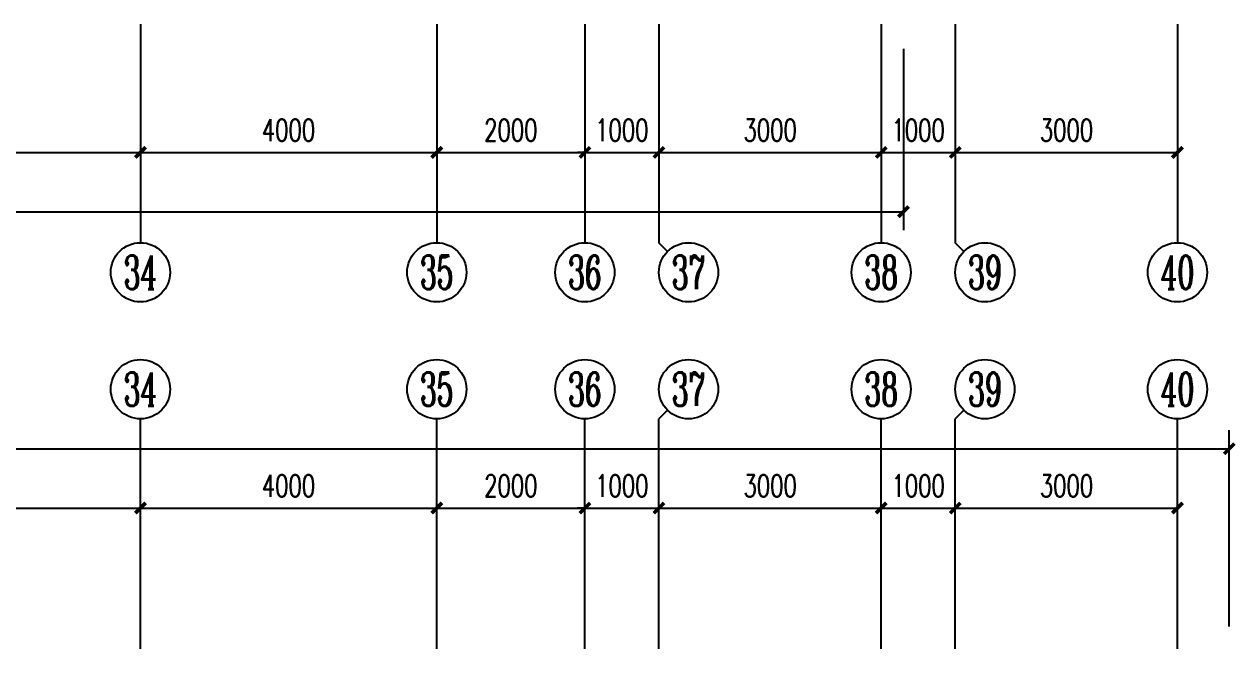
# Model space of a CAD drawing. Extents: x 190999 to 918899, y -200814 to 215286.
# Drawn here: x 626215 to 642572, y 110386 to 118816 of the extents above; entities that cross this region are included whole.
import ezdxf
from ezdxf.enums import TextEntityAlignment as Align

# ---------------------------------------------------------------- set-up
doc = ezdxf.new("R2010")
doc.units = 0
doc.header["$LTSCALE"] = 1000
doc.header["$MEASUREMENT"] = 0
doc.layers.get('Defpoints').update_dxf_attribs({"color": 1})
doc.layers.add('AXIS', color=3, linetype='Continuous')
doc.layers.add('AXIS_TEXT', color=7, linetype='Continuous')
doc.styles.add('_TCH_AXIS', font='COMPLEX', dxfattribs={"bigfont": 'GBCBIG'})
doc.styles.add('COMPLEX', font='COMPLEX')
doc.styles.add('DIM_FONT', font='SIMPLEX', dxfattribs={"width": 0.7, "bigfont": 'GBCBIG'})
doc.dimstyles.new('DIMN', dxfattribs={"dimtxt": 300, "dimasz": 100, "dimexe": 250, "dimexo": 300, "dimgap": 150, "dimtad": 1, "dimdec": 0, "dimzin": 0, "dimdsep": 46, "dimtxsty": 'DIM_FONT', "dimblk": 'ARCHTICK', "dimcen": 0.09, "dimclrt": 7, "dimazin": 2, "dimtfac": 1, "dimtdec": 0, "dimtix": 1, "dimtmove": 2, "dimatfit": 3, "dimfxl": 0, "dimtolj": 1, "dimtzin": 0, "dimarcsym": 0})

# ---------------------------------------------------------------- blocks, each defined once
blk = doc.blocks.new('_ArchTick')
at = {"const_width": 0.5}
blk.add_lwpolyline([(-0.7, -0.7), (0.7, 0.7)], dxfattribs=at)
blk = doc.blocks.new('*D235')
at = {"layer": 'AXIS', "color": 0, "lineweight": -2}
for p, q in [((638785, 110686), (638785, 112536)), ((641785, 110686), (641785, 112536)), ((638785, 112286), (641785, 112286))]:
    blk.add_line(p, q, dxfattribs=at)
at = {"layer": 'Defpoints', "color": 0}
for p in [(641785, 112286), (638785, 110386), (641785, 110386)]:
    blk.add_point(p, dxfattribs=at)
at = {"layer": 'AXIS', "color": 0, "lineweight": -2, "xscale": 100, "yscale": 100, "zscale": 100, "rotation": 180}
blk.add_blockref('_ArchTick', (638785, 112286), dxfattribs=at)
at = {"layer": 'AXIS', "color": 0, "lineweight": -2, "xscale": 100, "yscale": 100, "zscale": 100}
blk.add_blockref('_ArchTick', (641785, 112286), dxfattribs=at)
at = {"layer": 'AXIS', "color": 7, "insert": (640285, 112586), "char_height": 300, "attachment_point": 5, "style": 'DIM_FONT'}
blk.add_mtext('\\A1;3000', dxfattribs=at)
blk = doc.blocks.new('*D236')
at = {"layer": 'AXIS', "color": 0, "lineweight": -2}
for p, q in [((637785, 110686), (637785, 112536)), ((638785, 110686), (638785, 112536)), ((637785, 112286), (638785, 112286))]:
    blk.add_line(p, q, dxfattribs=at)
at = {"layer": 'Defpoints', "color": 0}
for p in [(638785, 112286), (637785, 110386), (638785, 110386)]:
    blk.add_point(p, dxfattribs=at)
at = {"layer": 'AXIS', "color": 0, "lineweight": -2, "xscale": 100, "yscale": 100, "zscale": 100, "rotation": 180}
blk.add_blockref('_ArchTick', (637785, 112286), dxfattribs=at)
at = {"layer": 'AXIS', "color": 0, "lineweight": -2, "xscale": 100, "yscale": 100, "zscale": 100}
blk.add_blockref('_ArchTick', (638785, 112286), dxfattribs=at)
at = {"layer": 'AXIS', "color": 7, "insert": (638285, 112586), "char_height": 300, "attachment_point": 5, "style": 'DIM_FONT'}
blk.add_mtext('\\A1;1000', dxfattribs=at)
blk = doc.blocks.new('*D237')
at = {"layer": 'AXIS', "color": 0, "lineweight": -2}
for p, q in [((634784, 110686), (634784, 112536)), ((637785, 110686), (637785, 112536)), ((634784, 112286), (637785, 112286))]:
    blk.add_line(p, q, dxfattribs=at)
at = {"layer": 'Defpoints', "color": 0}
for p in [(637785, 112286), (634784, 110386), (637785, 110386)]:
    blk.add_point(p, dxfattribs=at)
at = {"layer": 'AXIS', "color": 0, "lineweight": -2, "xscale": 100, "yscale": 100, "zscale": 100, "rotation": 180}
blk.add_blockref('_ArchTick', (634784, 112286), dxfattribs=at)
at = {"layer": 'AXIS', "color": 0, "lineweight": -2, "xscale": 100, "yscale": 100, "zscale": 100}
blk.add_blockref('_ArchTick', (637785, 112286), dxfattribs=at)
at = {"layer": 'AXIS', "color": 7, "insert": (636284, 112586), "char_height": 300, "attachment_point": 5, "style": 'DIM_FONT'}
blk.add_mtext('\\A1;3000', dxfattribs=at)
blk = doc.blocks.new('*D238')
at = {"layer": 'AXIS', "color": 0, "lineweight": -2}
for p, q in [((633785, 110686), (633785, 112536)), ((634784, 110686), (634784, 112536)), ((633785, 112286), (633685, 112286)), ((633785, 112286), (634784, 112286)), ((634784, 112286), (634884, 112286))]:
    blk.add_line(p, q, dxfattribs=at)
at = {"layer": 'Defpoints', "color": 0}
for p in [(634784, 112286), (633785, 110386), (634784, 110386)]:
    blk.add_point(p, dxfattribs=at)
at = {"layer": 'AXIS', "color": 0, "lineweight": -2, "xscale": 100, "yscale": 100, "zscale": 100}
blk.add_blockref('_ArchTick', (633785, 112286), dxfattribs=at)
at = {"layer": 'AXIS', "color": 0, "lineweight": -2, "xscale": 100, "yscale": 100, "zscale": 100, "rotation": 180}
blk.add_blockref('_ArchTick', (634784, 112286), dxfattribs=at)
at = {"layer": 'AXIS', "color": 7, "insert": (634284, 112586), "char_height": 300, "attachment_point": 5, "style": 'DIM_FONT'}
blk.add_mtext('\\A1;1000', dxfattribs=at)
blk = doc.blocks.new('*D239')
at = {"layer": 'AXIS', "color": 0, "lineweight": -2}
for p, q in [((631785, 110686), (631785, 112536)), ((633785, 110686), (633785, 112536)), ((631785, 112286), (633785, 112286))]:
    blk.add_line(p, q, dxfattribs=at)
at = {"layer": 'Defpoints', "color": 0}
for p in [(633785, 112286), (631785, 110386), (633785, 110386)]:
    blk.add_point(p, dxfattribs=at)
at = {"layer": 'AXIS', "color": 0, "lineweight": -2, "xscale": 100, "yscale": 100, "zscale": 100, "rotation": 180}
blk.add_blockref('_ArchTick', (631785, 112286), dxfattribs=at)
at = {"layer": 'AXIS', "color": 0, "lineweight": -2, "xscale": 100, "yscale": 100, "zscale": 100}
blk.add_blockref('_ArchTick', (633785, 112286), dxfattribs=at)
at = {"layer": 'AXIS', "color": 7, "insert": (632785, 112586), "char_height": 300, "attachment_point": 5, "style": 'DIM_FONT'}
blk.add_mtext('\\A1;2000', dxfattribs=at)
blk = doc.blocks.new('*D240')
at = {"layer": 'AXIS', "color": 0, "lineweight": -2}
for p, q in [((627785, 110686), (627785, 112536)), ((631785, 110686), (631785, 112536)), ((627785, 112286), (631785, 112286))]:
    blk.add_line(p, q, dxfattribs=at)
at = {"layer": 'Defpoints', "color": 0}
for p in [(631785, 112286), (627785, 110386), (631785, 110386)]:
    blk.add_point(p, dxfattribs=at)
at = {"layer": 'AXIS', "color": 0, "lineweight": -2, "xscale": 100, "yscale": 100, "zscale": 100, "rotation": 180}
blk.add_blockref('_ArchTick', (627785, 112286), dxfattribs=at)
at = {"layer": 'AXIS', "color": 0, "lineweight": -2, "xscale": 100, "yscale": 100, "zscale": 100}
blk.add_blockref('_ArchTick', (631785, 112286), dxfattribs=at)
at = {"layer": 'AXIS', "color": 7, "insert": (629785, 112586), "char_height": 300, "attachment_point": 5, "style": 'DIM_FONT'}
blk.add_mtext('\\A1;4000', dxfattribs=at)
blk = doc.blocks.new('*D241')
at = {"layer": 'AXIS', "color": 0, "lineweight": -2}
for p, q in [((619785, 110686), (619785, 112536)), ((627785, 110686), (627785, 112536)), ((619785, 112286), (627785, 112286))]:
    blk.add_line(p, q, dxfattribs=at)
at = {"layer": 'Defpoints', "color": 0}
for p in [(627785, 112286), (619785, 110386), (627785, 110386)]:
    blk.add_point(p, dxfattribs=at)
at = {"layer": 'AXIS', "color": 0, "lineweight": -2, "xscale": 100, "yscale": 100, "zscale": 100, "rotation": 180}
blk.add_blockref('_ArchTick', (619785, 112286), dxfattribs=at)
at = {"layer": 'AXIS', "color": 0, "lineweight": -2, "xscale": 100, "yscale": 100, "zscale": 100}
blk.add_blockref('_ArchTick', (627785, 112286), dxfattribs=at)
at = {"layer": 'AXIS', "color": 7, "insert": (623785, 112586), "char_height": 300, "attachment_point": 5, "style": 'DIM_FONT'}
blk.add_mtext('\\A1;8000', dxfattribs=at)
blk = doc.blocks.new('*D250')
at = {"layer": 'AXIS', "color": 0, "lineweight": -2}
for p, q in [((565235, 110686), (565235, 113336)), ((642484, 110686), (642484, 113336)), ((565235, 113086), (642484, 113086))]:
    blk.add_line(p, q, dxfattribs=at)
at = {"layer": 'Defpoints', "color": 0}
for p in [(642484, 113086), (565235, 110386), (642484, 110386)]:
    blk.add_point(p, dxfattribs=at)
at = {"layer": 'AXIS', "color": 0, "lineweight": -2, "xscale": 100, "yscale": 100, "zscale": 100, "rotation": 180}
blk.add_blockref('_ArchTick', (565235, 113086), dxfattribs=at)
at = {"layer": 'AXIS', "color": 0, "lineweight": -2, "xscale": 100, "yscale": 100, "zscale": 100}
blk.add_blockref('_ArchTick', (642484, 113086), dxfattribs=at)
at = {"layer": 'AXIS', "color": 7, "insert": (603859, 113386), "char_height": 300, "attachment_point": 5, "style": 'DIM_FONT'}
blk.add_mtext('\\A1;77250', dxfattribs=at)
blk = doc.blocks.new('*D303')
at = {"layer": 'AXIS', "color": 0, "lineweight": -2}
for p, q in [((638785, 118486), (638785, 116836)), ((641785, 118486), (641785, 116836)), ((638785, 117086), (641785, 117086))]:
    blk.add_line(p, q, dxfattribs=at)
at = {"layer": 'Defpoints', "color": 0}
for p in [(638785, 118786), (641785, 118786), (641785, 117086)]:
    blk.add_point(p, dxfattribs=at)
at = {"layer": 'AXIS', "color": 0, "lineweight": -2, "xscale": 100, "yscale": 100, "zscale": 100, "rotation": 180}
blk.add_blockref('_ArchTick', (638785, 117086), dxfattribs=at)
at = {"layer": 'AXIS', "color": 0, "lineweight": -2, "xscale": 100, "yscale": 100, "zscale": 100}
blk.add_blockref('_ArchTick', (641785, 117086), dxfattribs=at)
at = {"layer": 'AXIS', "color": 7, "insert": (640285, 117386), "char_height": 300, "attachment_point": 5, "style": 'DIM_FONT'}
blk.add_mtext('\\A1;3000', dxfattribs=at)
blk = doc.blocks.new('*D304')
at = {"layer": 'AXIS', "color": 0, "lineweight": -2}
for p, q in [((637785, 118486), (637785, 116836)), ((638785, 118486), (638785, 116836)), ((637785, 117086), (638785, 117086))]:
    blk.add_line(p, q, dxfattribs=at)
at = {"layer": 'Defpoints', "color": 0}
for p in [(637785, 118786), (638785, 118786), (638785, 117086)]:
    blk.add_point(p, dxfattribs=at)
at = {"layer": 'AXIS', "color": 0, "lineweight": -2, "xscale": 100, "yscale": 100, "zscale": 100, "rotation": 180}
blk.add_blockref('_ArchTick', (637785, 117086), dxfattribs=at)
at = {"layer": 'AXIS', "color": 0, "lineweight": -2, "xscale": 100, "yscale": 100, "zscale": 100}
blk.add_blockref('_ArchTick', (638785, 117086), dxfattribs=at)
at = {"layer": 'AXIS', "color": 7, "insert": (638285, 117386), "char_height": 300, "attachment_point": 5, "style": 'DIM_FONT'}
blk.add_mtext('\\A1;1000', dxfattribs=at)
blk = doc.blocks.new('*D305')
at = {"layer": 'AXIS', "color": 0, "lineweight": -2}
for p, q in [((634784, 118486), (634784, 116836)), ((637785, 118486), (637785, 116836)), ((634784, 117086), (637785, 117086))]:
    blk.add_line(p, q, dxfattribs=at)
at = {"layer": 'Defpoints', "color": 0}
for p in [(634784, 118786), (637785, 118786), (637785, 117086)]:
    blk.add_point(p, dxfattribs=at)
at = {"layer": 'AXIS', "color": 0, "lineweight": -2, "xscale": 100, "yscale": 100, "zscale": 100, "rotation": 180}
blk.add_blockref('_ArchTick', (634784, 117086), dxfattribs=at)
at = {"layer": 'AXIS', "color": 0, "lineweight": -2, "xscale": 100, "yscale": 100, "zscale": 100}
blk.add_blockref('_ArchTick', (637785, 117086), dxfattribs=at)
at = {"layer": 'AXIS', "color": 7, "insert": (636284, 117386), "char_height": 300, "attachment_point": 5, "style": 'DIM_FONT'}
blk.add_mtext('\\A1;3000', dxfattribs=at)
blk = doc.blocks.new('*D306')
at = {"layer": 'AXIS', "color": 0, "lineweight": -2}
for p, q in [((633785, 118486), (633785, 116836)), ((634784, 118486), (634784, 116836)), ((633785, 117086), (633685, 117086)), ((633785, 117086), (634784, 117086)), ((634784, 117086), (634884, 117086))]:
    blk.add_line(p, q, dxfattribs=at)
at = {"layer": 'Defpoints', "color": 0}
for p in [(633785, 118786), (634784, 118786), (634784, 117086)]:
    blk.add_point(p, dxfattribs=at)
at = {"layer": 'AXIS', "color": 0, "lineweight": -2, "xscale": 100, "yscale": 100, "zscale": 100}
blk.add_blockref('_ArchTick', (633785, 117086), dxfattribs=at)
at = {"layer": 'AXIS', "color": 0, "lineweight": -2, "xscale": 100, "yscale": 100, "zscale": 100, "rotation": 180}
blk.add_blockref('_ArchTick', (634784, 117086), dxfattribs=at)
at = {"layer": 'AXIS', "color": 7, "insert": (634284, 117386), "char_height": 300, "attachment_point": 5, "style": 'DIM_FONT'}
blk.add_mtext('\\A1;1000', dxfattribs=at)
blk = doc.blocks.new('*D307')
at = {"layer": 'AXIS', "color": 0, "lineweight": -2}
for p, q in [((631785, 118486), (631785, 116836)), ((633785, 118486), (633785, 116836)), ((631785, 117086), (633785, 117086))]:
    blk.add_line(p, q, dxfattribs=at)
at = {"layer": 'Defpoints', "color": 0}
for p in [(631785, 118786), (633785, 118786), (633785, 117086)]:
    blk.add_point(p, dxfattribs=at)
at = {"layer": 'AXIS', "color": 0, "lineweight": -2, "xscale": 100, "yscale": 100, "zscale": 100, "rotation": 180}
blk.add_blockref('_ArchTick', (631785, 117086), dxfattribs=at)
at = {"layer": 'AXIS', "color": 0, "lineweight": -2, "xscale": 100, "yscale": 100, "zscale": 100}
blk.add_blockref('_ArchTick', (633785, 117086), dxfattribs=at)
at = {"layer": 'AXIS', "color": 7, "insert": (632785, 117386), "char_height": 300, "attachment_point": 5, "style": 'DIM_FONT'}
blk.add_mtext('\\A1;2000', dxfattribs=at)
blk = doc.blocks.new('*D308')
at = {"layer": 'AXIS', "color": 0, "lineweight": -2}
for p, q in [((627785, 118486), (627785, 116836)), ((631785, 118486), (631785, 116836)), ((627785, 117086), (631785, 117086))]:
    blk.add_line(p, q, dxfattribs=at)
at = {"layer": 'Defpoints', "color": 0}
for p in [(627785, 118786), (631785, 118786), (631785, 117086)]:
    blk.add_point(p, dxfattribs=at)
at = {"layer": 'AXIS', "color": 0, "lineweight": -2, "xscale": 100, "yscale": 100, "zscale": 100, "rotation": 180}
blk.add_blockref('_ArchTick', (627785, 117086), dxfattribs=at)
at = {"layer": 'AXIS', "color": 0, "lineweight": -2, "xscale": 100, "yscale": 100, "zscale": 100}
blk.add_blockref('_ArchTick', (631785, 117086), dxfattribs=at)
at = {"layer": 'AXIS', "color": 7, "insert": (629785, 117386), "char_height": 300, "attachment_point": 5, "style": 'DIM_FONT'}
blk.add_mtext('\\A1;4000', dxfattribs=at)
blk = doc.blocks.new('*D309')
at = {"layer": 'AXIS', "color": 0, "lineweight": -2}
for p, q in [((619785, 118486), (619785, 116836)), ((627785, 118486), (627785, 116836)), ((619785, 117086), (627785, 117086))]:
    blk.add_line(p, q, dxfattribs=at)
at = {"layer": 'Defpoints', "color": 0}
for p in [(619785, 118786), (627785, 118786), (627785, 117086)]:
    blk.add_point(p, dxfattribs=at)
at = {"layer": 'AXIS', "color": 0, "lineweight": -2, "xscale": 100, "yscale": 100, "zscale": 100, "rotation": 180}
blk.add_blockref('_ArchTick', (619785, 117086), dxfattribs=at)
at = {"layer": 'AXIS', "color": 0, "lineweight": -2, "xscale": 100, "yscale": 100, "zscale": 100}
blk.add_blockref('_ArchTick', (627785, 117086), dxfattribs=at)
at = {"layer": 'AXIS', "color": 7, "insert": (623785, 117386), "char_height": 300, "attachment_point": 5, "style": 'DIM_FONT'}
blk.add_mtext('\\A1;8000', dxfattribs=at)
blk = doc.blocks.new('*D318')
at = {"layer": 'AXIS', "color": 0, "lineweight": -2}
for p, q in [((564785, 118486), (564785, 116036)), ((638085, 118486), (638085, 116036)), ((564785, 116286), (638085, 116286))]:
    blk.add_line(p, q, dxfattribs=at)
at = {"layer": 'Defpoints', "color": 0}
for p in [(564785, 118786), (638085, 118786), (638085, 116286)]:
    blk.add_point(p, dxfattribs=at)
at = {"layer": 'AXIS', "color": 0, "lineweight": -2, "xscale": 100, "yscale": 100, "zscale": 100, "rotation": 180}
blk.add_blockref('_ArchTick', (564785, 116286), dxfattribs=at)
at = {"layer": 'AXIS', "color": 0, "lineweight": -2, "xscale": 100, "yscale": 100, "zscale": 100}
blk.add_blockref('_ArchTick', (638085, 116286), dxfattribs=at)
at = {"layer": 'AXIS', "color": 7, "insert": (601435, 116586), "char_height": 300, "attachment_point": 5, "style": 'DIM_FONT'}
blk.add_mtext('\\A1;73300', dxfattribs=at)
blk = doc.blocks.new('_AXISO')
blk.add_circle((0, 0), 0.5)
at = {"layer": 'AXIS_TEXT', "style": 'COMPLEX', "width": 1.041667}
blk.add_attdef('A', text='', height=0.56, dxfattribs=at).set_placement((-0.25, -0.28), (0.25, -0.28), align=Align.FIT)

msp = doc.modelspace()

# ---------------------------------------------------------------- linework, layer by layer
at = {"layer": 'AXIS'}
for p, q in [((627784.6, 118816.5), (627784.6, 115867.4)), ((631784.6, 118816.5), (631784.6, 115867.4)), ((633784.6, 118816.5), (633784.6, 115867.4)), ((634784.1, 118816.5), (634784.1, 115867.4)), ((637784.6, 118816.5), (637784.6, 115867.4)), ((638785, 118816.5), (638785, 115867.4)), ((641784.6, 118816.5), (641784.6, 115867.4)), ((634901.3, 115750.2), (634784.1, 115867.4)), ((638902.2, 115750.2), (638785, 115867.4)), ((634901.3, 113607.3), (634784.1, 113490.2)), ((638902.2, 113607.3), (638785, 113490.2)), ((627784.6, 110386.5), (627784.6, 113490.2)), ((631784.6, 110386.5), (631784.6, 113490.2)), ((633784.6, 110386.5), (633784.6, 113490.2)), ((634784.1, 110386.5), (634784.1, 113490.2)), ((637784.6, 110386.5), (637784.6, 113490.2)), ((638785, 110386.5), (638785, 113490.2)), ((641784.6, 110386.5), (641784.6, 113490.2))]:
    msp.add_line(p, q, dxfattribs=at)

# ---------------------------------------------------------------- block references
ref = msp.add_blockref('_AXISO', (627784.6, 115467.4), dxfattribs=dict(at, xscale=800, yscale=800, zscale=800))
ref.add_attrib('A', '34', dxfattribs={"layer": 'AXIS_TEXT', "height": 452.55, "style": '_TCH_AXIS', "width": 0.6}).set_placement((627558.3, 115241.1), (628010.9, 115241.1), align=Align.FIT)
ref = msp.add_blockref('_AXISO', (631784.6, 115467.4), dxfattribs=dict(at, xscale=800, yscale=800, zscale=800))
ref.add_attrib('A', '35', dxfattribs={"layer": 'AXIS_TEXT', "height": 452.55, "style": '_TCH_AXIS', "width": 0.636364}).set_placement((631558.3, 115241.1), (632010.9, 115241.1), align=Align.FIT)
ref = msp.add_blockref('_AXISO', (633784.6, 115467.4), dxfattribs=dict(at, xscale=800, yscale=800, zscale=800))
ref.add_attrib('A', '36', dxfattribs={"layer": 'AXIS_TEXT', "height": 452.55, "style": '_TCH_AXIS', "width": 0.636364}).set_placement((633558.3, 115241.1), (634010.9, 115241.1), align=Align.FIT)
ref = msp.add_blockref('_AXISO', (635184.1, 115467.4), dxfattribs=dict(at, xscale=800, yscale=800, zscale=800))
ref.add_attrib('A', '37', dxfattribs={"layer": 'AXIS_TEXT', "height": 452.55, "style": '_TCH_AXIS', "width": 0.636364}).set_placement((634957.9, 115241.1), (635410.4, 115241.1), align=Align.FIT)
ref = msp.add_blockref('_AXISO', (637784.6, 115467.4), dxfattribs=dict(at, xscale=800, yscale=800, zscale=800))
ref.add_attrib('A', '38', dxfattribs={"layer": 'AXIS_TEXT', "height": 452.55, "style": '_TCH_AXIS', "width": 0.636364}).set_placement((637558.3, 115241.1), (638010.9, 115241.1), align=Align.FIT)
ref = msp.add_blockref('_AXISO', (639185, 115467.4), dxfattribs=dict(at, xscale=800, yscale=800, zscale=800))
ref.add_attrib('A', '39', dxfattribs={"layer": 'AXIS_TEXT', "height": 452.55, "style": '_TCH_AXIS', "width": 0.636364}).set_placement((638958.7, 115241.1), (639411.3, 115241.1), align=Align.FIT)
ref = msp.add_blockref('_AXISO', (641784.6, 115467.4), dxfattribs=dict(at, xscale=800, yscale=800, zscale=800))
ref.add_attrib('A', '40', dxfattribs={"layer": 'AXIS_TEXT', "height": 452.55, "style": '_TCH_AXIS', "width": 0.6}).set_placement((641558.3, 115241.1), (642010.9, 115241.1), align=Align.FIT)
ref = msp.add_blockref('_AXISO', (627784.6, 113890.2), dxfattribs=dict(at, xscale=800, yscale=800, zscale=800))
ref.add_attrib('A', '34', dxfattribs={"layer": 'AXIS_TEXT', "height": 452.55, "style": '_TCH_AXIS', "width": 0.6}).set_placement((627558.3, 113663.9), (628010.9, 113663.9), align=Align.FIT)
ref = msp.add_blockref('_AXISO', (631784.6, 113890.2), dxfattribs=dict(at, xscale=800, yscale=800, zscale=800))
ref.add_attrib('A', '35', dxfattribs={"layer": 'AXIS_TEXT', "height": 452.55, "style": '_TCH_AXIS', "width": 0.636364}).set_placement((631558.3, 113663.9), (632010.9, 113663.9), align=Align.FIT)
ref = msp.add_blockref('_AXISO', (633784.6, 113890.2), dxfattribs=dict(at, xscale=800, yscale=800, zscale=800))
ref.add_attrib('A', '36', dxfattribs={"layer": 'AXIS_TEXT', "height": 452.55, "style": '_TCH_AXIS', "width": 0.636364}).set_placement((633558.3, 113663.9), (634010.9, 113663.9), align=Align.FIT)
ref = msp.add_blockref('_AXISO', (635184.1, 113890.2), dxfattribs=dict(at, xscale=800, yscale=800, zscale=800))
ref.add_attrib('A', '37', dxfattribs={"layer": 'AXIS_TEXT', "height": 452.55, "style": '_TCH_AXIS', "width": 0.636364}).set_placement((634957.9, 113663.9), (635410.4, 113663.9), align=Align.FIT)
ref = msp.add_blockref('_AXISO', (637784.6, 113890.2), dxfattribs=dict(at, xscale=800, yscale=800, zscale=800))
ref.add_attrib('A', '38', dxfattribs={"layer": 'AXIS_TEXT', "height": 452.55, "style": '_TCH_AXIS', "width": 0.636364}).set_placement((637558.3, 113663.9), (638010.9, 113663.9), align=Align.FIT)
ref = msp.add_blockref('_AXISO', (639185, 113890.2), dxfattribs=dict(at, xscale=800, yscale=800, zscale=800))
ref.add_attrib('A', '39', dxfattribs={"layer": 'AXIS_TEXT', "height": 452.55, "style": '_TCH_AXIS', "width": 0.636364}).set_placement((638958.7, 113663.9), (639411.3, 113663.9), align=Align.FIT)
ref = msp.add_blockref('_AXISO', (641784.6, 113890.2), dxfattribs=dict(at, xscale=800, yscale=800, zscale=800))
ref.add_attrib('A', '40', dxfattribs={"layer": 'AXIS_TEXT', "height": 452.55, "style": '_TCH_AXIS', "width": 0.6}).set_placement((641558.3, 113663.9), (642010.9, 113663.9), align=Align.FIT)

# ---------------------------------------------------------------- dimensions: what is measured, and where the dimension line sits
for p1, p2, distance, picture, middle in [((564784.6, 118786.5), (638084.6, 118786.5), -2500, '*D318', (601434.6, 116586.5)), ((619784.6, 118786.5), (627784.6, 118786.5), -1700, '*D309', (623784.6, 117386.5)), ((627784.6, 118786.5), (631784.6, 118786.5), -1700, '*D308', (629784.6, 117386.5)), ((631784.6, 118786.5), (633784.6, 118786.5), -1700, '*D307', (632784.6, 117386.5)), ((633784.5799, 118786.4814), (634784.1331, 118786.4814), -1700, '*D306', (634284.3565, 117386.4814)), ((634784.1331, 118786.4814), (637784.5799, 118786.4814), -1700, '*D305', (636284.3565, 117386.4814)), ((637784.6, 118786.5), (638785, 118786.5), -1700, '*D304', (638284.8, 117386.5)), ((638785, 118786.5), (641784.6, 118786.5), -1700, '*D303', (640284.8, 117386.5)), ((565234.6, 110386.5), (642484.4, 110386.5), 2700, '*D250', (603859.5, 113386.5)), ((619784.6, 110386.5), (627784.6, 110386.5), 1900, '*D241', (623784.6, 112586.5)), ((627784.6, 110386.5), (631784.6, 110386.5), 1900, '*D240', (629784.6, 112586.5)), ((631784.6, 110386.5), (633784.6, 110386.5), 1900, '*D239', (632784.6, 112586.5)), ((633784.5799, 110386.4845), (634784.1331, 110386.4845), 1900, '*D238', (634284.3565, 112586.4845)), ((634784.1331, 110386.4845), (637784.5799, 110386.4845), 1900, '*D237', (636284.3565, 112586.4845)), ((637784.6, 110386.5), (638785, 110386.5), 1900, '*D236', (638284.8, 112586.5)), ((638785, 110386.5), (641784.6, 110386.5), 1900, '*D235', (640284.8, 112586.5))]:
    dim = msp.add_aligned_dim(p1=p1, p2=p2, distance=distance, dimstyle='DIMN', dxfattribs=at)
    dim.commit()
    dim.dimension.update_dxf_attribs({"geometry": picture, "text_midpoint": middle})

doc.saveas('drawing.dxf')
